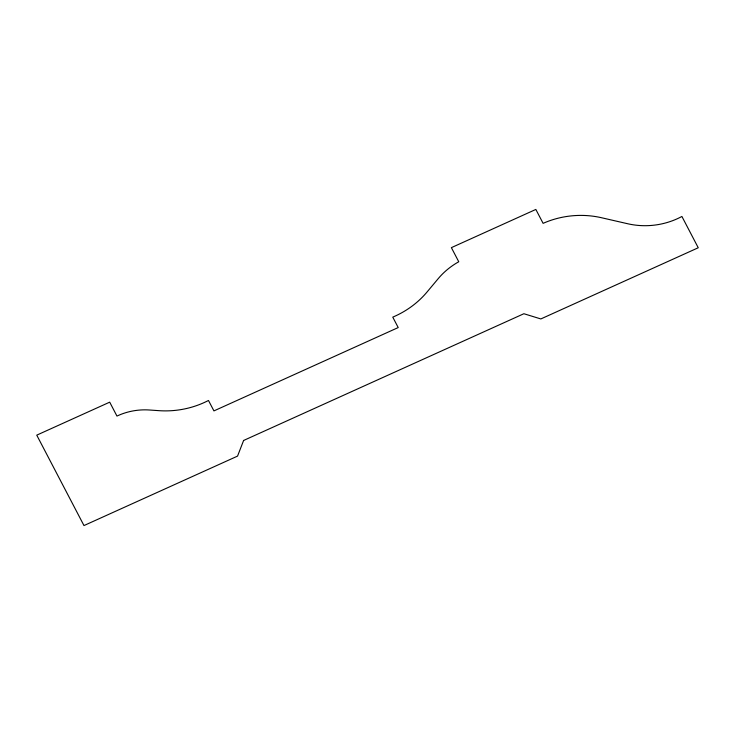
<?xml version="1.0" encoding="UTF-8"?>
<svg xmlns="http://www.w3.org/2000/svg" width="735" height="735" viewBox="0 0 735 735"><rect width="100%" height="100%" fill="white"/><g stroke="black" fill="none" stroke-linecap="round" stroke-linejoin="round"><path stroke-width="1.1" d="M243.616 440.467L237.543 456.113L83.974 525.562L36.75 435.148L109.699 402.164L116.957 416.074A60.307 55.042 -6.7 0 1 149.38 410.001L159.091 410.672A86.133 78.617 -6.7 0 0 208.483 400.474L213.931 410.902L398.214 327.562L392.766 317.134A88.678 80.951 -6.7 0 0 427.017 292.034L438.179 278.694A72.793 66.453 -6.7 0 1 458.759 261.761L451.382 247.64L535.843 209.438L543.11 223.348A85.784 78.305 -6.7 0 1 602.36 217.927L627.681 223.743A71.837 65.58 -6.7 0 0 681.905 216.467L698.25 247.759L540.841 318.944L523.88 313.726L243.616 440.467"/></g></svg>
